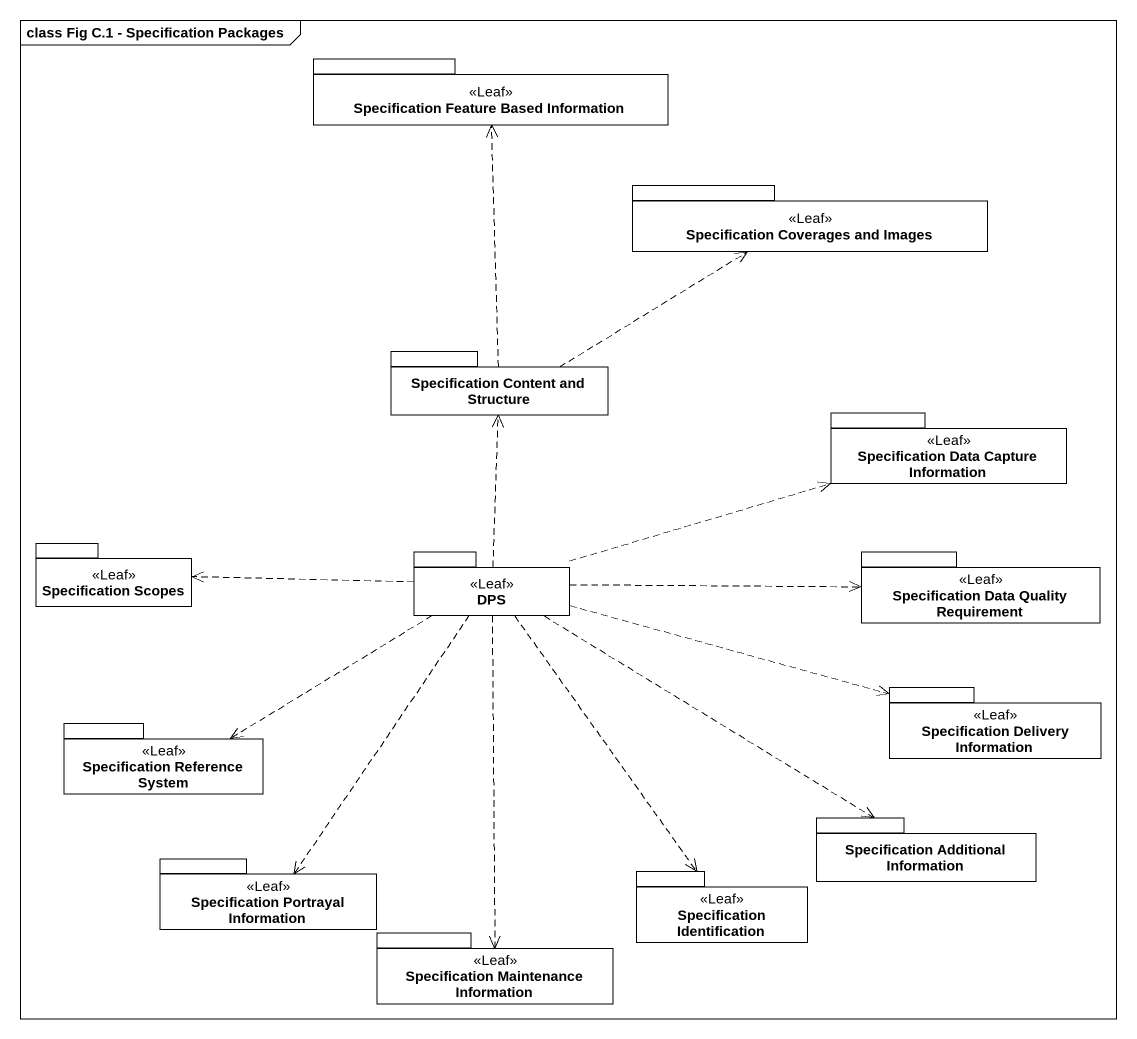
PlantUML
@startuml
mainframe class Fig C.1 - Specification Packages
package "Specification Feature Based Information" as Specification_Feature_Based <<Leaf>> {
}
package "Specification Coverages and Images" as Specification_Coverages_and <<Leaf>> {
}
package "Specification Content and Structure" as Specification_Content_and {
}
package "Specification Data Capture Information" as Specification_Data_Capture <<Leaf>> {
}
package "Specification Scopes" as Specification_Scopes <<Leaf>> {
}
package DPS <<Leaf>> {
}
package "Specification Data Quality Requirement" as Specification_Data_Quality <<Leaf>> {
}
package "Specification Delivery Information" as Specification_Delivery <<Leaf>> {
}
package "Specification Reference System" as Specification_Reference <<Leaf>> {
}
package "Specification Additional Information" as Specification_Additional {
}
package "Specification Portrayal Information" as Specification_Portrayal <<Leaf>> {
}
package "Specification Identification" as Specification_Identification <<Leaf>> {
}
package "Specification Maintenance Information" as Specification_Maintenance <<Leaf>> {
}
Specification_Content_and .up.> Specification_Feature_Based
Specification_Content_and .right.> Specification_Coverages_and
DPS .up.> Specification_Content_and
DPS .right.> Specification_Data_Capture
DPS .left.> Specification_Scopes
DPS .right.> Specification_Data_Quality
DPS .right.> Specification_Delivery
DPS .left.> Specification_Reference
DPS ..> Specification_Additional
DPS ..> Specification_Portrayal
DPS ..> Specification_Identification
DPS ..> Specification_Maintenance
@enduml
